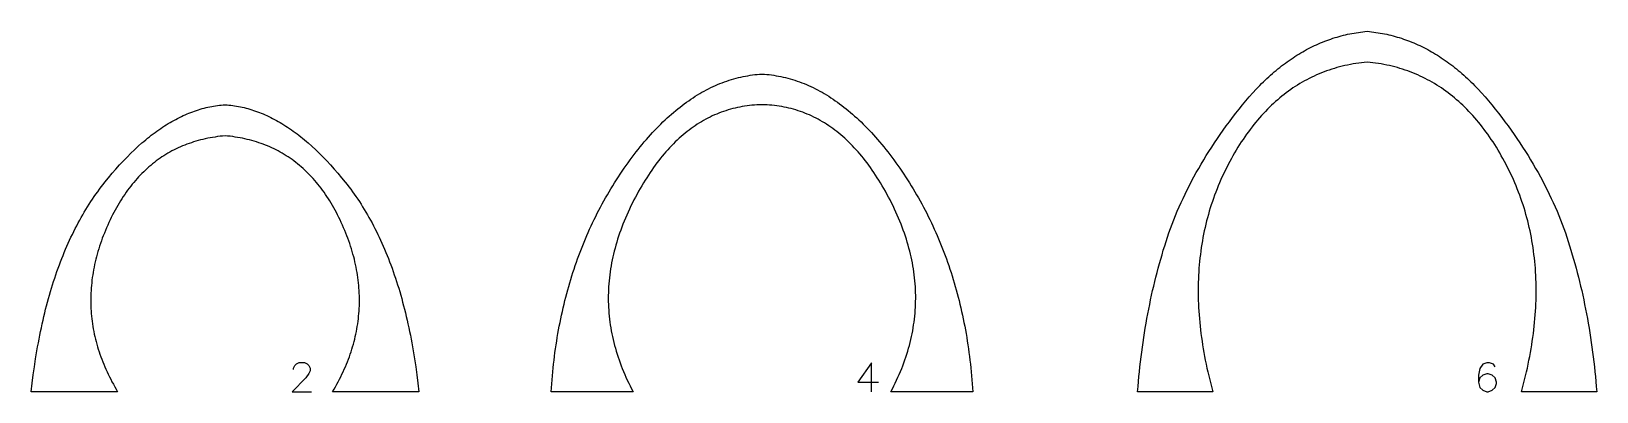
# Model space of a CAD drawing. Header units: inches. Extents: x -4 to 7866, y -130 to 1088.
# Drawn here: x -3.9 to 454.5, y 1.9 to 107.4 of the extents above; entities that cross this region are included whole.
import ezdxf

# ---------------------------------------------------------------- set-up
doc = ezdxf.new("R2010")
doc.units = ezdxf.units.IN
doc.header["$MEASUREMENT"] = 0

msp = doc.modelspace()

# ---------------------------------------------------------------- linework, layer by layer
for points in [[(387.91885, 107.29933), (388.56056, 107.22751), (389.19993, 107.14702), (389.83698, 107.05785), (390.47169, 106.95999), (391.10407, 106.85346), (391.73411, 106.73825), (392.36183, 106.61435), (392.98721, 106.48178), (393.61026, 106.34052), (394.23097, 106.19059), (394.84936, 106.03198), (395.46541, 105.86468), (396.07913, 105.68871), (396.69052, 105.50405), (397.29957, 105.31072), (397.90629, 105.1087), (398.51068, 104.89801), (399.11274, 104.67863), (399.71247, 104.45058), (400.30986, 104.21384), (400.90492, 103.96843), (401.49765, 103.71433), (402.08805, 103.45156), (402.67611, 103.1801), (403.26184, 102.89997), (403.84524, 102.61115), (404.42631, 102.31366), (405.00505, 102.00748), (405.58145, 101.69263), (406.15552, 101.36909), (406.72726, 101.03688), (407.29666, 100.69598), (407.86374, 100.3464), (408.42848, 99.98815), (408.99089, 99.62121), (409.55096, 99.2456), (410.10871, 98.8613), (410.66412, 98.46832), (411.2172, 98.06667), (411.76794, 97.65633), (412.31636, 97.23731), (412.86244, 96.80962), (413.40619, 96.37324), (413.94761, 95.92818), (414.48669, 95.47445), (415.02345, 95.01203), (415.55787, 94.54093), (416.08996, 94.06116), (416.61971, 93.5727), (417.14714, 93.07556), (417.67223, 92.56974), (418.19499, 92.05525), (418.71542, 91.53207), (419.23351, 91.00021), (419.74927, 90.45968), (420.7738, 89.35256), (421.789, 88.21072), (422.79487, 87.03417), (423.79141, 85.82289), (424.77414, 84.59358), (425.7386, 83.36291), (426.68477, 82.13088), (427.61267, 80.89751), (428.52228, 79.66277), (429.41362, 78.42668), (430.28668, 77.18924), (431.14145, 75.95044), (431.97795, 74.71028), (432.79616, 73.46877), (433.5961, 72.22591), (434.37776, 70.98169), (435.14113, 69.73611), (435.88623, 68.48918), (436.61305, 67.2409), (437.32158, 65.99125), (438.01184, 64.74026), (438.68382, 63.48791), (439.33751, 62.2342), (439.97293, 60.97914), (440.59007, 59.72272), (441.18893, 58.46495), (441.7695, 57.20583), (442.3318, 55.94534), (442.87582, 54.68351), (443.40156, 53.42032), (443.90901, 52.15577), (444.39819, 50.88987), (444.86909, 49.62261), (445.32171, 48.354), (445.75605, 47.08403), (446.1721, 45.81271), (446.57443, 44.53754), (446.96758, 43.25603), (447.35154, 41.96818), (447.72632, 40.67399), (448.09192, 39.37346), (448.44833, 38.06658), (448.79557, 36.75337), (449.13362, 35.43382), (449.46249, 34.10792), (449.78218, 32.77569), (450.09269, 31.43711), (450.39401, 30.0922), (450.68615, 28.74094), (450.96911, 27.38334), (451.24289, 26.01941), (451.50749, 24.64913), (451.7629, 23.27251), (452.00913, 21.88955), (452.24618, 20.50025), (452.47405, 19.10461), (452.69273, 17.70263), (452.90224, 16.2943), (453.10256, 14.87964), (453.2937, 13.45864), (453.47565, 12.03129), (453.64843, 10.59761), (453.81202, 9.15759), (453.96643, 7.71122), (454.11166, 6.25851), (454.24771, 4.79947), (454.37457, 3.33408), (454.49225, 1.86235), (432.48667, 1.86238), (432.80139, 3.02742), (433.10408, 4.18803), (433.39477, 5.34423), (433.67344, 6.49601), (433.94009, 7.64337), (434.19473, 8.78632), (434.43736, 9.92484), (434.66797, 11.05895), (434.88657, 12.18863), (435.09315, 13.3139), (435.28772, 14.43475), (435.47027, 15.55118), (435.64081, 16.6632), (435.79933, 17.77079), (435.94584, 18.87397), (436.08034, 19.97272), (436.20282, 21.06706), (436.31329, 22.15698), (436.41174, 23.24248), (436.49818, 24.32356), (436.5726, 25.40023), (436.63501, 26.47247), (436.6854, 27.5403), (436.72378, 28.60371), (436.75015, 29.6627), (436.7645, 30.71727), (436.76684, 31.76742), (436.75716, 32.81315), (436.73547, 33.85447), (436.70176, 34.89136), (436.65604, 35.92384), (436.5983, 36.9519), (436.52855, 37.97554), (436.44679, 38.99476), (436.35301, 40.00957), (436.24721, 41.01995), (436.12941, 42.02592), (435.99958, 43.02746), (435.85775, 44.02459), (435.70389, 45.0173), (435.53803, 46.00559), (435.36015, 46.98947), (435.17025, 47.96892), (434.96834, 48.94396), (434.75442, 49.91457), (434.52848, 50.88077), (434.29053, 51.84255), (434.04056, 52.79991), (433.77858, 53.75285), (433.50458, 54.70138), (433.21857, 55.64548), (432.92054, 56.58517), (432.6105, 57.52044), (432.28845, 58.45129), (431.95438, 59.37772), (431.6083, 60.29973), (431.2502, 61.21732), (430.88009, 62.1305), (430.49796, 63.03925), (430.10382, 63.94359), (429.69767, 64.84351), (429.2795, 65.73901), (428.84931, 66.63009), (428.40711, 67.51676), (427.95587, 68.39492), (427.49854, 69.26051), (427.03514, 70.11351), (426.56566, 70.95394), (426.09011, 71.78179), (425.60847, 72.59706), (425.12076, 73.39975), (424.62697, 74.18987), (424.12711, 74.9674), (423.62116, 75.73236), (423.10914, 76.48473), (422.59104, 77.22453), (422.06686, 77.95175), (421.53661, 78.66638), (421.00027, 79.36844), (420.45786, 80.05793), (419.90938, 80.73483), (419.35481, 81.39915), (418.79417, 82.05089), (418.22744, 82.69006), (417.65465, 83.31665), (417.07577, 83.93065), (416.49081, 84.53208), (415.89978, 85.12093), (415.30267, 85.6972), (414.69949, 86.26089), (414.09022, 86.81201), (413.47488, 87.35054), (412.85346, 87.87649), (412.22596, 88.38987), (411.59238, 88.89067), (410.95273, 89.37888), (410.307, 89.85452), (409.65519, 90.31758), (408.9973, 90.76806), (408.33334, 91.20597), (407.6633, 91.63129), (406.98718, 92.04403), (406.30498, 92.4442), (405.61671, 92.83178), (404.92236, 93.20679), (404.22193, 93.56922), (403.51542, 93.91907), (402.80283, 94.25634), (402.08417, 94.58103), (401.35943, 94.89314), (400.62861, 95.19268), (399.89171, 95.47963), (399.14874, 95.75401), (398.39969, 96.0158), (397.64456, 96.26502), (396.88335, 96.50166), (396.11607, 96.72572), (395.34271, 96.9372), (394.56327, 97.1361), (393.77775, 97.32243), (392.98615, 97.49617), (392.18848, 97.65734), (391.38473, 97.80592), (390.5749, 97.94193), (389.759, 98.06536), (388.93701, 98.17621), (388.10895, 98.27448), (387.27481, 98.36017), (386.44067, 98.27448), (385.61261, 98.17621), (384.79063, 98.06536), (383.97472, 97.94193), (383.16489, 97.80592), (382.36114, 97.65734), (381.56347, 97.49617), (380.77188, 97.32243), (379.98636, 97.1361), (379.20692, 96.9372), (378.43356, 96.72572), (377.66627, 96.50166), (376.90506, 96.26502), (376.14994, 96.0158), (375.40088, 95.75401), (374.65791, 95.47963), (373.92101, 95.19268), (373.1902, 94.89314), (372.46545, 94.58103), (371.74679, 94.25634), (371.03421, 93.91907), (370.3277, 93.56922), (369.62727, 93.20679), (368.93292, 92.83178), (368.24464, 92.4442), (367.56244, 92.04403), (366.88632, 91.63129), (366.21628, 91.20597), (365.55232, 90.76806), (364.89443, 90.31758), (364.24262, 89.85452), (363.59689, 89.37888), (362.95724, 88.89067), (362.32366, 88.38987), (361.69617, 87.87649), (361.07475, 87.35054), (360.4594, 86.81201), (359.85014, 86.26089), (359.24695, 85.6972), (358.64984, 85.12093), (358.05881, 84.53208), (357.47385, 83.93065), (356.89498, 83.31665), (356.32218, 82.69006), (355.75546, 82.05089), (355.19481, 81.39915), (354.64025, 80.73483), (354.09176, 80.05793), (353.54935, 79.36844), (353.01302, 78.66638), (352.48276, 77.95175), (351.95858, 77.22453), (351.44048, 76.48473), (350.92846, 75.73236), (350.42252, 74.9674), (349.92265, 74.18987), (349.42886, 73.39975), (348.94115, 72.59706), (348.45952, 71.78179), (347.98396, 70.95394), (347.51448, 70.11351), (347.05108, 69.26051), (346.59376, 68.39492), (346.14251, 67.51676), (345.70031, 66.63009), (345.27013, 65.73901), (344.85196, 64.84351), (344.4458, 63.94359), (344.05166, 63.03925), (343.66953, 62.1305), (343.29942, 61.21732), (342.94132, 60.29973), (342.59524, 59.37772), (342.26117, 58.45129), (341.93912, 57.52044), (341.62908, 56.58517), (341.33105, 55.64548), (341.04504, 54.70138), (340.77105, 53.75285), (340.50906, 52.79991), (340.2591, 51.84255), (340.02114, 50.88077), (339.79521, 49.91457), (339.58128, 48.94396), (339.37937, 47.96892), (339.18948, 46.98947), (339.0116, 46.00559), (338.84573, 45.0173), (338.69188, 44.02459), (338.55004, 43.02746), (338.42022, 42.02592), (338.30241, 41.01995), (338.19662, 40.00957), (338.10284, 38.99476), (338.02107, 37.97554), (337.95132, 36.9519), (337.89359, 35.92384), (337.84786, 34.89136), (337.81416, 33.85447), (337.79247, 32.81315), (337.78279, 31.76742), (337.78512, 30.71727), (337.79947, 29.6627), (337.82584, 28.60371), (337.86422, 27.5403), (337.91461, 26.47247), (337.97702, 25.40023), (338.05145, 24.32356), (338.13788, 23.24248), (338.23634, 22.15698), (338.3468, 21.06706), (338.46928, 19.97272), (338.60378, 18.87397), (338.75029, 17.77079), (338.90881, 16.6632), (339.07935, 15.55118), (339.26191, 14.43475), (339.45647, 13.3139), (339.66306, 12.18863), (339.88165, 11.05895), (340.11227, 9.92484), (340.35489, 8.78632), (340.60953, 7.64337), (340.87619, 6.49601), (341.15486, 5.34423), (341.44554, 4.18803), (341.74824, 3.02742), (342.06295, 1.86238), (320.05737, 1.86235), (320.17505, 3.33408), (320.30192, 4.79947), (320.43796, 6.25851), (320.58319, 7.71122), (320.7376, 9.15759), (320.90119, 10.59761), (321.07397, 12.03129), (321.25593, 13.45864), (321.44707, 14.87964), (321.64739, 16.2943), (321.85689, 17.70263), (322.07558, 19.10461), (322.30344, 20.50025), (322.54049, 21.88955), (322.78672, 23.27251), (323.04214, 24.64913), (323.30673, 26.01941), (323.58051, 27.38334), (323.86347, 28.74094), (324.15561, 30.0922), (324.45694, 31.43711), (324.76744, 32.77569), (325.08713, 34.10792), (325.416, 35.43382), (325.75405, 36.75337), (326.10129, 38.06658), (326.45771, 39.37346), (326.8233, 40.67399), (327.19808, 41.96818), (327.58205, 43.25603), (327.97519, 44.53754), (328.37752, 45.81271), (328.79358, 47.08403), (329.22792, 48.354), (329.68053, 49.62261), (330.15143, 50.88987), (330.64061, 52.15577), (331.14807, 53.42032), (331.67381, 54.68351), (332.21782, 55.94534), (332.78012, 57.20583), (333.3607, 58.46495), (333.95956, 59.72272), (334.57669, 60.97914), (335.21211, 62.2342), (335.86581, 63.48791), (336.53778, 64.74026), (337.22804, 65.99125), (337.93658, 67.2409), (338.66339, 68.48918), (339.40849, 69.73611), (340.17187, 70.98169), (340.95352, 72.22591), (341.75346, 73.46877), (342.57168, 74.71028), (343.40817, 75.95044), (344.26295, 77.18924), (345.136, 78.42668), (346.02734, 79.66277), (346.93695, 80.89751), (347.86485, 82.13088), (348.81103, 83.36291), (349.77548, 84.59358), (350.75822, 85.82289), (351.75476, 87.03417), (352.76063, 88.21072), (353.77582, 89.35256), (354.80035, 90.45968), (355.31611, 91.00021), (355.83421, 91.53207), (356.35464, 92.05525), (356.87739, 92.56974), (357.40249, 93.07556), (357.92991, 93.5727), (358.45967, 94.06116), (358.99175, 94.54093), (359.52618, 95.01203), (360.06293, 95.47445), (360.60201, 95.92818), (361.14343, 96.37324), (361.68718, 96.80962), (362.23326, 97.23731), (362.78168, 97.65633), (363.33243, 98.06667), (363.88551, 98.46832), (364.44092, 98.8613), (364.99866, 99.2456), (365.55874, 99.62121), (366.12115, 99.98815), (366.68589, 100.3464), (367.25296, 100.69598), (367.82237, 101.03688), (368.3941, 101.36909), (368.96818, 101.69263), (369.54458, 102.00748), (370.12331, 102.31366), (370.70438, 102.61115), (371.28778, 102.89997), (371.87351, 103.1801), (372.46158, 103.45156), (373.05197, 103.71433), (373.6447, 103.96843), (374.23976, 104.21384), (374.83716, 104.45058), (375.43688, 104.67863), (376.03894, 104.89801), (376.64333, 105.1087), (377.25005, 105.31072), (377.85911, 105.50405), (378.47049, 105.68871), (379.08421, 105.86468), (379.70027, 106.03198), (380.31865, 106.19059), (380.93937, 106.34052), (381.56242, 106.48178), (382.1878, 106.61435), (382.81551, 106.73825), (383.44556, 106.85346), (384.07794, 106.95999), (384.71265, 107.05785), (385.34969, 107.14702), (385.98906, 107.22751), (386.63077, 107.29933), (387.27481, 107.36246)], [(247.79621, 1.86235), (248.23996, 2.70474), (248.66971, 3.5478), (249.08546, 4.39152), (249.48724, 5.23589), (249.87502, 6.08093), (250.24882, 6.92663), (250.60862, 7.77298), (250.95443, 8.62), (251.28627, 9.46768), (251.6041, 10.31602), (251.90795, 11.16502), (252.19781, 12.01467), (252.47368, 12.86499), (252.73556, 13.71598), (252.98345, 14.56762), (253.21735, 15.41992), (253.43725, 16.27288), (253.64318, 17.1265), (253.83512, 17.98078), (254.01306, 18.83573), (254.17703, 19.69132), (254.32699, 20.54759), (254.46298, 21.40452), (254.58496, 22.2621), (254.69296, 23.12035), (254.78698, 23.97925), (254.86699, 24.83882), (254.93303, 25.69905), (254.98507, 26.55993), (255.02313, 27.42148), (255.04718, 28.28368), (255.05727, 29.14656), (255.05335, 30.01007), (255.03545, 30.87427), (255.00356, 31.73912), (254.95768, 32.60463), (254.89782, 33.4708), (254.82396, 34.33763), (254.73612, 35.20512), (254.63428, 36.07327), (254.51845, 36.94209), (254.38863, 37.81156), (254.24482, 38.68168), (254.08705, 39.55248), (253.91525, 40.42393), (253.72948, 41.29605), (253.52973, 42.16882), (253.31598, 43.04225), (253.08824, 43.91635), (252.84652, 44.79112), (252.5908, 45.66653), (252.32109, 46.5426), (252.03739, 47.41934), (251.73971, 48.29674), (251.42803, 49.1748), (251.10238, 50.05352), (250.76273, 50.93289), (250.40909, 51.81292), (250.04146, 52.69363), (249.65984, 53.57499), (249.26423, 54.457), (248.85464, 55.33968), (248.43105, 56.22303), (247.99348, 57.10703), (247.54659, 57.98457), (247.09506, 58.84853), (246.63891, 59.69891), (246.17812, 60.53568), (245.71268, 61.35889), (245.24262, 62.16852), (244.76792, 62.96456), (244.28857, 63.747), (243.8046, 64.51588), (243.31599, 65.27116), (242.82275, 66.01287), (242.32488, 66.74098), (241.82237, 67.4555), (241.3152, 68.15648), (240.80342, 68.84382), (240.28699, 69.51762), (239.76593, 70.17781), (239.24025, 70.82442), (238.70992, 71.45746), (238.17495, 72.07691), (237.63535, 72.68277), (237.09112, 73.27505), (236.54224, 73.85374), (235.98874, 74.41885), (235.43059, 74.97038), (234.86781, 75.50832), (234.30039, 76.03268), (233.72834, 76.54346), (233.15166, 77.04066), (232.57034, 77.52427), (231.98439, 77.99428), (231.39378, 78.45071), (230.79856, 78.89357), (230.1987, 79.32285), (229.5942, 79.73853), (228.98506, 80.14064), (228.37128, 80.52917), (227.75288, 80.90409), (227.12984, 81.26545), (226.50216, 81.61321), (225.86984, 81.94741), (225.23289, 82.268), (224.59131, 82.57502), (223.94509, 82.86846), (223.29424, 83.1483), (222.63874, 83.41457), (221.97862, 83.66725), (221.31385, 83.90634), (220.64445, 84.13187), (219.97041, 84.34378), (219.29174, 84.54214), (218.60843, 84.72689), (217.92049, 84.89807), (217.22792, 85.05567), (216.5307, 85.19968), (215.82885, 85.3301), (215.12238, 85.44695), (214.41125, 85.5502), (213.6955, 85.63988), (212.97512, 85.71598), (212.25007, 85.77848), (211.52041, 85.82741), (210.78612, 85.86274), (210.04718, 85.88449), (209.30824, 85.86274), (208.57395, 85.82741), (207.84428, 85.77848), (207.11925, 85.71598), (206.39887, 85.63988), (205.68312, 85.5502), (204.97199, 85.44695), (204.2655, 85.3301), (203.56366, 85.19968), (202.86645, 85.05567), (202.17387, 84.89807), (201.48592, 84.72689), (200.80262, 84.54214), (200.12395, 84.34378), (199.44991, 84.13187), (198.78052, 83.90634), (198.11575, 83.66725), (197.45562, 83.41457), (196.80013, 83.1483), (196.14927, 82.86846), (195.50305, 82.57502), (194.86146, 82.268), (194.22452, 81.94741), (193.5922, 81.61321), (192.96452, 81.26545), (192.34148, 80.90409), (191.72307, 80.52917), (191.1093, 80.14064), (190.50017, 79.73853), (189.89567, 79.32285), (189.2958, 78.89357), (188.70057, 78.45071), (188.10998, 77.99428), (187.52402, 77.52427), (186.9427, 77.04066), (186.36602, 76.54346), (185.79396, 76.03268), (185.22655, 75.50832), (184.66377, 74.97038), (184.10563, 74.41885), (183.55212, 73.85374), (183.00325, 73.27505), (182.459, 72.68277), (181.91941, 72.07691), (181.38445, 71.45746), (180.85412, 70.82442), (180.32842, 70.17781), (179.80737, 69.51762), (179.29095, 68.84382), (178.77916, 68.15648), (178.272, 67.4555), (177.76949, 66.74098), (177.2716, 66.01287), (176.77837, 65.27116), (176.28975, 64.51588), (175.80578, 63.747), (175.32645, 62.96456), (174.85174, 62.16852), (174.38167, 61.35889), (173.91625, 60.53568), (173.45545, 59.69891), (172.9993, 58.84853), (172.54777, 57.98457), (172.10088, 57.10703), (171.66331, 56.22303), (171.23973, 55.33968), (170.83013, 54.457), (170.43452, 53.57499), (170.05291, 52.69363), (169.68528, 51.81292), (169.33163, 50.93289), (168.99198, 50.05352), (168.66632, 49.1748), (168.35464, 48.29674), (168.05696, 47.41934), (167.77327, 46.5426), (167.50356, 45.66653), (167.24785, 44.79112), (167.00612, 43.91635), (166.77838, 43.04225), (166.56463, 42.16882), (166.36488, 41.29605), (166.1791, 40.42393), (166.00732, 39.55248), (165.84953, 38.68168), (165.70573, 37.81156), (165.57591, 36.94209), (165.46009, 36.07327), (165.35825, 35.20512), (165.27041, 34.33763), (165.19655, 33.4708), (165.13667, 32.60463), (165.0908, 31.73912), (165.05891, 30.87427), (165.041, 30.01007), (165.03709, 29.14656), (165.04717, 28.28368), (165.07124, 27.42148), (165.10928, 26.55993), (165.16134, 25.69905), (165.22737, 24.83882), (165.30739, 23.97925), (165.40141, 23.12035), (165.50941, 22.2621), (165.63139, 21.40452), (165.76737, 20.54759), (165.91734, 19.69132), (166.0813, 18.83573), (166.25924, 17.98078), (166.45117, 17.1265), (166.6571, 16.27288), (166.877, 15.41992), (167.11092, 14.56762), (167.35881, 13.71598), (167.62068, 12.86499), (167.89656, 12.01467), (168.18641, 11.16502), (168.49025, 10.31602), (168.8081, 9.46768), (169.13992, 8.62), (169.48574, 7.77298), (169.84555, 6.92663), (170.21934, 6.08093), (170.60712, 5.23589), (171.00889, 4.39152), (171.42466, 3.5478), (171.85441, 2.70474), (172.29786, 1.86181), (148.29718, 1.86243), (148.3751, 3.03174), (148.46088, 4.19596), (148.55452, 5.35507), (148.656, 6.50909), (148.76534, 7.658), (148.88255, 8.80184), (149.0076, 9.94056), (149.1405, 11.07418), (149.28127, 12.20271), (149.42989, 13.32613), (149.58638, 14.44446), (149.75071, 15.5577), (149.92289, 16.66582), (150.10295, 17.76885), (150.29085, 18.8668), (150.4866, 19.95963), (150.69023, 21.04737), (150.9017, 22.13), (151.12102, 23.20756), (151.3482, 24.27999), (151.58324, 25.34734), (151.82613, 26.40959), (152.07688, 27.46674), (152.33549, 28.51878), (152.60195, 29.56574), (152.87627, 30.60759), (153.15845, 31.64434), (153.44848, 32.676), (153.74635, 33.70256), (154.0521, 34.72402), (154.3657, 35.74038), (154.68716, 36.75164), (155.01646, 37.75781), (155.35363, 38.75888), (155.69866, 39.75484), (156.05153, 40.74571), (156.41227, 41.73148), (156.78085, 42.71214), (157.1573, 43.68773), (157.5416, 44.6582), (157.93375, 45.62357), (158.33377, 46.58385), (158.74163, 47.53903), (159.15737, 48.48912), (159.58095, 49.4341), (160.01238, 50.37399), (160.45167, 51.30877), (160.89882, 52.23846), (161.35382, 53.16305), (161.81668, 54.08255), (162.28741, 54.99693), (162.76598, 55.90623), (163.25241, 56.81042), (163.7467, 57.70953), (164.24884, 58.60352), (164.75882, 59.49242), (165.27668, 60.37624), (165.80239, 61.25493), (166.33595, 62.12853), (166.87738, 62.99703), (167.42666, 63.86045), (167.98378, 64.71875), (168.54877, 65.57198), (169.12162, 66.42009), (169.69937, 67.25938), (170.27907, 68.08614), (170.86075, 68.90037), (171.44438, 69.70205), (172.02996, 70.4912), (172.61752, 71.26782), (173.20702, 72.03191), (173.79849, 72.78345), (174.39191, 73.52245), (174.9873, 74.24892), (175.58464, 74.96287), (176.18393, 75.66427), (176.7852, 76.35313), (177.38842, 77.02946), (177.9936, 77.69325), (178.60074, 78.3445), (179.20984, 78.98323), (179.82089, 79.60941), (180.43391, 80.22306), (181.04888, 80.82417), (181.66581, 81.41274), (182.2847, 81.98878), (182.90555, 82.55228), (183.52837, 83.10325), (184.15313, 83.64168), (184.77987, 84.16757), (185.40855, 84.68093), (186.0392, 85.18175), (186.6718, 85.67005), (187.30637, 86.1458), (187.94288, 86.609), (188.58137, 87.05968), (189.22181, 87.49782), (189.86421, 87.92343), (190.50857, 88.3365), (191.15489, 88.73705), (191.80317, 89.12505), (192.45341, 89.5005), (193.1056, 89.86342), (193.75975, 90.21381), (194.41587, 90.55167), (195.07395, 90.87699), (195.73398, 91.18977), (196.39596, 91.49), (197.05992, 91.77773), (197.72582, 92.05291), (198.39368, 92.31553), (199.06352, 92.56564), (199.73531, 92.8032), (200.40905, 93.02823), (201.08475, 93.24073), (201.76242, 93.44068), (202.44205, 93.6281), (203.12362, 93.80299), (203.80717, 93.96534), (204.49266, 94.11514), (205.18012, 94.25242), (205.86953, 94.37717), (206.56091, 94.48937), (207.25425, 94.58903), (207.94955, 94.67617), (208.6468, 94.75075), (209.34602, 94.81282), (210.04718, 94.86231), (210.74835, 94.81274), (211.44756, 94.75067), (212.14482, 94.67609), (212.84012, 94.58895), (213.53345, 94.48928), (214.22482, 94.37709), (214.91424, 94.25234), (215.6017, 94.11506), (216.2872, 93.96525), (216.97074, 93.80291), (217.65232, 93.62802), (218.33193, 93.4406), (219.0096, 93.24064), (219.68531, 93.02814), (220.35906, 92.80312), (221.03084, 92.56556), (221.70067, 92.31545), (222.36853, 92.05282), (223.03445, 91.77764), (223.69841, 91.48992), (224.36038, 91.18968), (225.02042, 90.87691), (225.67849, 90.55159), (226.3346, 90.21373), (226.98875, 89.86334), (227.64096, 89.50042), (228.2912, 89.12496), (228.93948, 88.73696), (229.5858, 88.33642), (230.23016, 87.92335), (230.87255, 87.49774), (231.51299, 87.0596), (232.15148, 86.60892), (232.78799, 86.14571), (233.42256, 85.66996), (234.05517, 85.18167), (234.68581, 84.68085), (235.3145, 84.16749), (235.94123, 83.6416), (236.56599, 83.10317), (237.18881, 82.5522), (237.80966, 81.9887), (238.42855, 81.41266), (239.04548, 80.82409), (239.66046, 80.22298), (240.27346, 79.60932), (240.88453, 78.98314), (241.49363, 78.34442), (242.10075, 77.69317), (242.70595, 77.02938), (243.30916, 76.35305), (243.91042, 75.66418), (244.50973, 74.96278), (245.10707, 74.24884), (245.70245, 73.52237), (246.29588, 72.78337), (246.88734, 72.03182), (247.47685, 71.26774), (248.06439, 70.49112), (248.64998, 69.70196), (249.23362, 68.90028), (249.81528, 68.08606), (250.39499, 67.2593), (250.97275, 66.42), (251.54559, 65.57189), (252.11057, 64.71867), (252.66771, 63.86037), (253.21699, 62.99695), (253.75841, 62.12845), (254.29198, 61.25485), (254.81768, 60.37616), (255.33553, 59.49234), (255.84553, 58.60343), (256.34766, 57.70945), (256.84196, 56.81034), (257.32839, 55.90614), (257.80696, 54.99685), (258.27767, 54.08246), (258.74055, 53.16296), (259.19555, 52.23838), (259.64268, 51.30868), (260.08199, 50.37391), (260.51342, 49.43402), (260.937, 48.48903), (261.35273, 47.53895), (261.76059, 46.58377), (262.1606, 45.62349), (262.55277, 44.65812), (262.93706, 43.68764), (263.31352, 42.71206), (263.6821, 41.73139), (264.04284, 40.74563), (264.39571, 39.75475), (264.74074, 38.7588), (265.07789, 37.75773), (265.40721, 36.75156), (265.72866, 35.7403), (266.04227, 34.72393), (266.348, 33.70248), (266.64588, 32.67592), (266.93592, 31.64425), (267.2181, 30.6075), (267.49241, 29.56566), (267.75887, 28.5187), (268.01748, 27.46666), (268.26823, 26.4095), (268.51112, 25.34725), (268.74616, 24.27991), (268.97335, 23.20748), (269.19268, 22.12992), (269.40413, 21.04728), (269.60775, 19.95955), (269.8035, 18.86671), (269.99141, 17.76877), (270.17145, 16.66574), (270.34366, 15.55762), (270.50799, 14.44438), (270.66446, 13.32605), (270.81309, 12.20263), (270.95385, 11.0741), (271.08677, 9.94048), (271.21182, 8.80175), (271.32902, 7.65792), (271.43837, 6.509), (271.53985, 5.35499), (271.63349, 4.19588), (271.71925, 3.03166), (271.79718, 1.86235)], [(52.81695, 85.86065), (53.37706, 85.81974), (53.93682, 85.77052), (54.4963, 85.71128), (55.05542, 85.64206), (55.61424, 85.56282), (56.17276, 85.47356), (56.73092, 85.37432), (57.2888, 85.26505), (57.84634, 85.14578), (58.40356, 85.01652), (58.96048, 84.87725), (59.51706, 84.72795), (60.07334, 84.56868), (60.62928, 84.39938), (61.18494, 84.22007), (61.74024, 84.03075), (62.29524, 83.83146), (62.84991, 83.62213), (63.40428, 83.40281), (63.95832, 83.1735), (64.51205, 82.93414), (65.06546, 82.68482), (65.61855, 82.42546), (66.17131, 82.15613), (66.72376, 81.87677), (67.27589, 81.58739), (67.8277, 81.28805), (68.3792, 80.97866), (68.93038, 80.65928), (69.48124, 80.32989), (70.03178, 79.99052), (70.58199, 79.64112), (71.13189, 79.28171), (71.68149, 78.9123), (72.23076, 78.53289), (72.7797, 78.14348), (73.32832, 77.74405), (73.87664, 77.33462), (74.42463, 76.91518), (74.97231, 76.48574), (75.51966, 76.04628), (76.0667, 75.59684), (76.61342, 75.13738), (77.15981, 74.66792), (78.25166, 73.69896), (79.34223, 72.69), (80.43152, 71.641), (81.51956, 70.55199), (82.6063, 69.42296), (83.69177, 68.25389), (84.77598, 67.04481), (85.85891, 65.7957), (86.94056, 64.50657), (88.02094, 63.17742), (88.55764, 62.49842), (89.08799, 61.81055), (89.61198, 61.11382), (90.12963, 60.40823), (90.64092, 59.6938), (91.14587, 58.97049), (91.64446, 58.23834), (92.1367, 57.49731), (92.6226, 56.74743), (93.10213, 55.98871), (93.57532, 55.2211), (94.04216, 54.44466), (94.50266, 53.65935), (94.9568, 52.86518), (95.40459, 52.06216), (95.84602, 51.25027), (96.28112, 50.42953), (96.70985, 49.59992), (97.13224, 48.76146), (97.54828, 47.91414), (97.95796, 47.05796), (98.3613, 46.19293), (98.75828, 45.31905), (99.14892, 44.43628), (99.5332, 43.54468), (99.91114, 42.64421), (100.28273, 41.73488), (100.64795, 40.8167), (101.00685, 39.88966), (101.35938, 38.95374), (101.70556, 38.00899), (102.04539, 37.05537), (102.37887, 36.09289), (102.70601, 35.12155), (103.02678, 34.14137), (103.34121, 33.15231), (103.6493, 32.15441), (103.95102, 31.14763), (104.24641, 30.13199), (104.53542, 29.10752), (104.81809, 28.07417), (105.09442, 27.03198), (105.36441, 25.98091), (105.62803, 24.92099), (105.88531, 23.85221), (106.13623, 22.77457), (106.38081, 21.68807), (106.61903, 20.59273), (106.85091, 19.48852), (107.07644, 18.37545), (107.2956, 17.25352), (107.50842, 16.12273), (107.71489, 14.98309), (107.91502, 13.83459), (108.1088, 12.67723), (108.29621, 11.511), (108.65201, 9.15199), (108.98239, 6.75755), (109.28737, 4.32766), (109.56696, 1.864), (84.29419, 1.86235), (84.72278, 2.58748), (85.13937, 3.31339), (85.54395, 4.0401), (85.93652, 4.76759), (86.3171, 5.49587), (86.68567, 6.22493), (87.04226, 6.95478), (87.38682, 7.68542), (87.71939, 8.41685), (88.03996, 9.14906), (88.34853, 9.88206), (88.6451, 10.61585), (88.92967, 11.35042), (89.20224, 12.08578), (89.46281, 12.82193), (89.71137, 13.55887), (89.94795, 14.2966), (90.17251, 15.03512), (90.38506, 15.77441), (90.58562, 16.51449), (90.77417, 17.25537), (90.95074, 17.99703), (91.1153, 18.73949), (91.26785, 19.48271), (91.40841, 20.22674), (91.53696, 20.97155), (91.65352, 21.71714), (91.75806, 22.46353), (91.85062, 23.21071), (91.93117, 23.95867), (91.99971, 24.70741), (92.05626, 25.45695), (92.1008, 26.20727), (92.13335, 26.95838), (92.15389, 27.71027), (92.16244, 28.46295), (92.15898, 29.21642), (92.14352, 29.97068), (92.11606, 30.72573), (92.0766, 31.48156), (92.02513, 32.23817), (91.96167, 32.99557), (91.8862, 33.75378), (91.79874, 34.51275), (91.69927, 35.27252), (91.5878, 36.03307), (91.46434, 36.79442), (91.32887, 37.55655), (91.18139, 38.31948), (91.02192, 39.08317), (90.85045, 39.84767), (90.66698, 40.61295), (90.47149, 41.37902), (90.26402, 42.14587), (90.04455, 42.9135), (89.81306, 43.68195), (89.56957, 44.45116), (89.3141, 45.22117), (89.04662, 45.99195), (88.76713, 46.76353), (88.47564, 47.53589), (88.17216, 48.30905), (87.85667, 49.08299), (87.52919, 49.85771), (87.19244, 50.6273), (86.84916, 51.3858), (86.49935, 52.13321), (86.14302, 52.86956), (85.78016, 53.59481), (85.41076, 54.30899), (85.03484, 55.01209), (84.65238, 55.70412), (84.26341, 56.38505), (83.86791, 57.05491), (83.46588, 57.71368), (83.05732, 58.36139), (82.64223, 58.998), (82.22062, 59.62356), (81.79248, 60.238), (81.3578, 60.84138), (80.91662, 61.43368), (80.46888, 62.01489), (80.01463, 62.58503), (79.55385, 63.1441), (79.08655, 63.69207), (78.6127, 64.22898), (78.13234, 64.75478), (77.64545, 65.26952), (77.15203, 65.77318), (76.65207, 66.26575), (76.1456, 66.74724), (75.6326, 67.21767), (75.11307, 67.677), (74.58701, 68.12525), (74.05442, 68.56243), (73.51531, 68.98853), (72.96967, 69.40353), (72.41751, 69.80748), (71.8588, 70.20034), (71.29357, 70.5821), (70.72182, 70.9528), (70.14353, 71.31241), (69.55873, 71.66095), (68.96739, 71.99839), (68.36952, 72.32477), (67.76513, 72.64006), (67.15421, 72.94427), (66.53677, 73.23739), (65.9128, 73.51946), (65.28228, 73.79043), (64.64526, 74.05031), (64.00169, 74.29913), (63.35162, 74.53687), (62.69499, 74.76352), (62.03185, 74.97909), (61.36219, 75.18357), (60.68598, 75.37698), (60.00326, 75.55931), (59.31401, 75.73056), (58.61821, 75.89073), (57.91591, 76.03982), (57.20707, 76.17784), (56.4917, 76.30477), (55.76981, 76.42062), (55.04139, 76.52537), (54.30645, 76.61906), (53.56496, 76.70167), (52.81695, 76.7732), (52.06895, 76.70167), (51.32748, 76.61906), (50.59253, 76.52537), (49.86412, 76.42062), (49.14221, 76.30477), (48.42685, 76.17784), (47.71802, 76.03982), (47.01571, 75.89073), (46.31992, 75.73056), (45.63067, 75.55931), (44.94795, 75.37698), (44.27174, 75.18357), (43.60207, 74.97909), (42.93894, 74.76352), (42.28232, 74.53687), (41.63223, 74.29913), (40.98867, 74.05031), (40.35164, 73.79043), (39.72114, 73.51946), (39.09716, 73.23739), (38.47971, 72.94427), (37.86878, 72.64006), (37.26439, 72.32477), (36.66653, 71.99839), (36.0752, 71.66095), (35.49039, 71.31241), (34.9121, 70.9528), (34.34035, 70.5821), (33.77512, 70.20034), (33.21642, 69.80748), (32.66426, 69.40353), (32.11862, 68.98853), (31.57951, 68.56243), (31.04691, 68.12525), (30.52085, 67.677), (30.00132, 67.21767), (29.48832, 66.74724), (28.98184, 66.26575), (28.48189, 65.77318), (27.98848, 65.26952), (27.50157, 64.75478), (27.02121, 64.22898), (26.54738, 63.69207), (26.08007, 63.1441), (25.6193, 62.58503), (25.16503, 62.01489), (24.71731, 61.43368), (24.27612, 60.84138), (23.84145, 60.238), (23.4133, 59.62356), (22.99169, 58.998), (22.5766, 58.36139), (22.16805, 57.71368), (21.76602, 57.05491), (21.37051, 56.38505), (20.98153, 55.70412), (20.59909, 55.01209), (20.22317, 54.30899), (19.85378, 53.59481), (19.49091, 52.86956), (19.13457, 52.13321), (18.78477, 51.3858), (18.44149, 50.6273), (18.10474, 49.85771), (17.77724, 49.08299), (17.46176, 48.30905), (17.15827, 47.53589), (16.8668, 46.76353), (16.58731, 45.99195), (16.31982, 45.22117), (16.06434, 44.45116), (15.82087, 43.68195), (15.58938, 42.9135), (15.36991, 42.14587), (15.16242, 41.37902), (14.96695, 40.61295), (14.78348, 39.84767), (14.61201, 39.08317), (14.45253, 38.31948), (14.30506, 37.55655), (14.16959, 36.79442), (14.04612, 36.03307), (13.93466, 35.27252), (13.83519, 34.51275), (13.74771, 33.75378), (13.67226, 32.99557), (13.60878, 32.23817), (13.55732, 31.48156), (13.51787, 30.72573), (13.49041, 29.97068), (13.47495, 29.21642), (13.47149, 28.46295), (13.48003, 27.71027), (13.50057, 26.95838), (13.53312, 26.20727), (13.57766, 25.45695), (13.63421, 24.70741), (13.70276, 23.95867), (13.78331, 23.21071), (13.87587, 22.46353), (13.98041, 21.71714), (14.09696, 20.97155), (14.22552, 20.22674), (14.36607, 19.48271), (14.51863, 18.73949), (14.68319, 17.99703), (14.85974, 17.25537), (15.0483, 16.51449), (15.24887, 15.77441), (15.46142, 15.03512), (15.68599, 14.2966), (15.92255, 13.55887), (16.17112, 12.82193), (16.43169, 12.08578), (16.70426, 11.35042), (16.98881, 10.61585), (17.28538, 9.88206), (17.59396, 9.14906), (17.91453, 8.41685), (18.2471, 7.68542), (18.59167, 6.95478), (18.94826, 6.22493), (19.31682, 5.49587), (19.69741, 4.76759), (20.08998, 4.0401), (20.49456, 3.31339), (20.91114, 2.58748), (21.33973, 1.86235), (-3.93304, 1.86573), (-3.65344, 4.33103), (-3.34845, 6.76092), (-3.01808, 9.15537), (-2.66229, 11.51438), (-2.47487, 12.6806), (-2.28109, 13.83796), (-2.08097, 14.98646), (-1.87449, 16.1261), (-1.66168, 17.25689), (-1.44251, 18.37882), (-1.21698, 19.49189), (-0.98511, 20.5961), (-0.74688, 21.69145), (-0.5023, 22.77795), (-0.25138, 23.85559), (0.00589, 24.92437), (0.26952, 25.98428), (0.53949, 27.03535), (0.81582, 28.07755), (1.09851, 29.11089), (1.38753, 30.13537), (1.68291, 31.151), (1.98463, 32.15778), (2.29271, 33.15568), (2.60714, 34.14474), (2.92792, 35.12492), (3.25506, 36.09627), (3.58853, 37.05874), (3.92837, 38.01237), (4.27455, 38.95712), (4.62709, 39.89303), (4.98596, 40.82007), (5.3512, 41.73825), (5.72278, 42.64759), (6.10071, 43.54806), (6.48501, 44.43966), (6.87564, 45.32242), (7.27263, 46.19631), (7.67596, 47.06134), (8.08564, 47.91752), (8.50169, 48.76484), (8.92407, 49.6033), (9.35281, 50.43291), (9.78789, 51.25364), (10.22934, 52.06553), (10.67713, 52.86856), (11.13127, 53.66273), (11.59176, 54.44803), (12.0586, 55.22448), (12.5318, 55.99209), (13.01134, 56.75081), (13.49723, 57.50068), (13.98946, 58.24171), (14.48806, 58.97387), (14.99301, 59.69717), (15.5043, 60.4116), (16.02195, 61.1172), (16.54594, 61.81392), (17.07628, 62.5018), (17.61298, 63.1808), (18.69337, 64.50995), (19.77502, 65.79907), (20.85795, 67.04818), (21.94214, 68.25727), (23.02763, 69.42634), (24.11438, 70.55537), (25.20239, 71.64438), (26.2917, 72.69338), (27.38227, 73.70234), (28.4741, 74.6713), (29.02051, 75.14075), (29.56723, 75.60021), (30.11427, 76.04966), (30.66162, 76.48912), (31.2093, 76.91856), (31.75728, 77.33799), (32.3056, 77.74742), (32.85423, 78.14685), (33.40317, 78.53627), (33.95244, 78.91567), (34.50202, 79.28509), (35.05192, 79.64449), (35.60214, 79.99389), (36.15269, 80.33327), (36.70355, 80.66266), (37.25473, 80.98203), (37.80621, 81.29142), (38.35803, 81.59077), (38.91017, 81.88014), (39.46262, 82.1595), (40.01538, 82.42884), (40.56848, 82.6882), (41.12188, 82.93752), (41.6756, 83.17688), (42.22964, 83.40618), (42.78401, 83.6255), (43.33869, 83.83484), (43.89369, 84.03413), (44.44901, 84.22345), (45.00463, 84.40275), (45.56059, 84.57206), (46.11687, 84.73132), (46.67345, 84.88063), (47.23035, 85.01989), (47.78759, 85.14916), (48.34513, 85.26842), (48.90299, 85.3777), (49.46117, 85.47693), (50.01969, 85.5662), (50.57851, 85.64543), (51.13763, 85.71466), (51.6971, 85.77389), (52.25687, 85.82312)]]:
    msp.add_lwpolyline(points, close=True)
for points in [[(72.87657, 8.35456), (72.87657, 8.76032), (73.27846, 9.57185), (73.68037, 9.97762), (74.48416, 10.38338), (76.09173, 10.38338), (76.89552, 9.97762), (77.29741, 9.57185), (77.6993, 8.76032), (77.6993, 7.9488), (77.29741, 7.13727), (76.49362, 5.91998), (72.47469, 1.86235), (78.10119, 1.86235)], [(242.12503, 1.86235), (242.12503, 10.27903), (238.10702, 4.66792), (244.13405, 4.66792)], [(424.72266, 9.09634), (424.32077, 9.90011), (423.11511, 10.302), (422.31133, 10.302), (421.10567, 9.90011), (420.30189, 8.69445), (419.9, 6.68501), (419.9, 4.67557), (420.30189, 3.06802), (421.10567, 2.26424), (422.31133, 1.86235), (422.71322, 1.86235), (423.91888, 2.26424), (424.72266, 3.06802), (425.12455, 4.27368), (425.12455, 4.67557), (424.72266, 5.88123), (423.91888, 6.68501), (422.71322, 7.0869), (422.31133, 7.0869), (421.10567, 6.68501), (420.30189, 5.88123), (419.9, 4.67557)]]:
    msp.add_lwpolyline(points)

doc.saveas('drawing.dxf')
